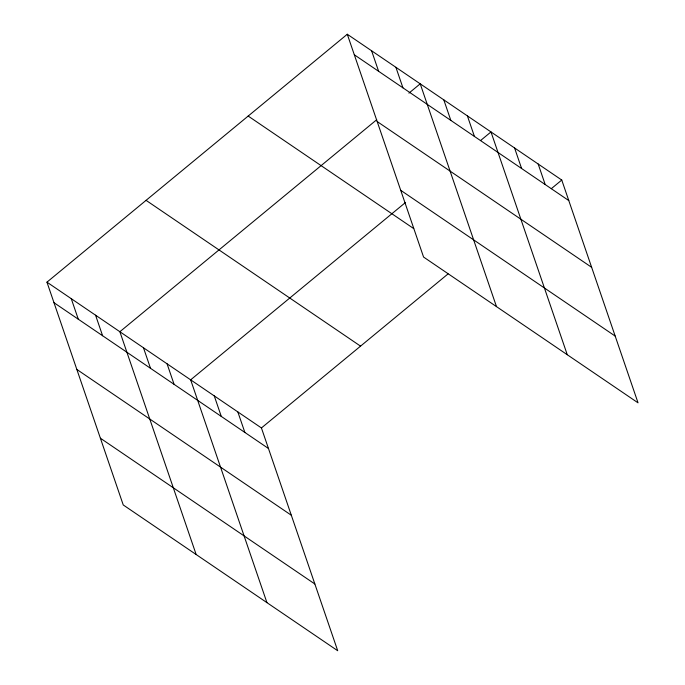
<?xml version="1.0" encoding="UTF-8"?>
<svg xmlns="http://www.w3.org/2000/svg" width="685" height="685" viewBox="0 0 685 685"><rect width="100%" height="100%" fill="white"/><g stroke="black" fill="none" stroke-linecap="round" stroke-linejoin="round"><path stroke-width="1.03" d="M46.957 282.16L261.43 427.954L337.714 650.75L123.24 504.956L46.957 282.16L347.286 34.25L561.76 180.044L638.043 402.84L423.57 257.046L347.286 34.25M376.699 119.738L119.875 331.728L196.158 554.525M408.928 93.134L420.213 83.818L496.488 306.615M405.571 202.435L190.653 379.841L266.936 602.637M480.51 140.579L490.991 131.931L567.266 354.727M261.43 427.954L448.067 273.897M551.288 188.692L561.76 180.044M354.316 54.783L568.798 200.585M377.17 121.536L591.652 267.33M400.716 190.302L615.19 336.095M248.175 116.056L413.723 228.593M146.068 200.345L360.541 346.139M53.987 302.693L268.46 448.487M76.84 369.438L291.313 515.24M100.387 438.212L314.86 584.005M538.17 164.006L545.2 184.548M514.581 147.969L521.61 168.51M467.393 115.893L474.422 136.435M443.803 99.856L450.833 120.397M395.904 67.293L402.934 87.834M371.595 50.776L378.625 71.308M237.841 411.916L244.87 432.449M214.251 395.879L221.281 416.411M167.063 363.803L174.093 384.345M143.473 347.766L150.503 368.307M95.566 315.203L102.604 335.744M71.266 298.686L78.295 319.219"/></g></svg>
